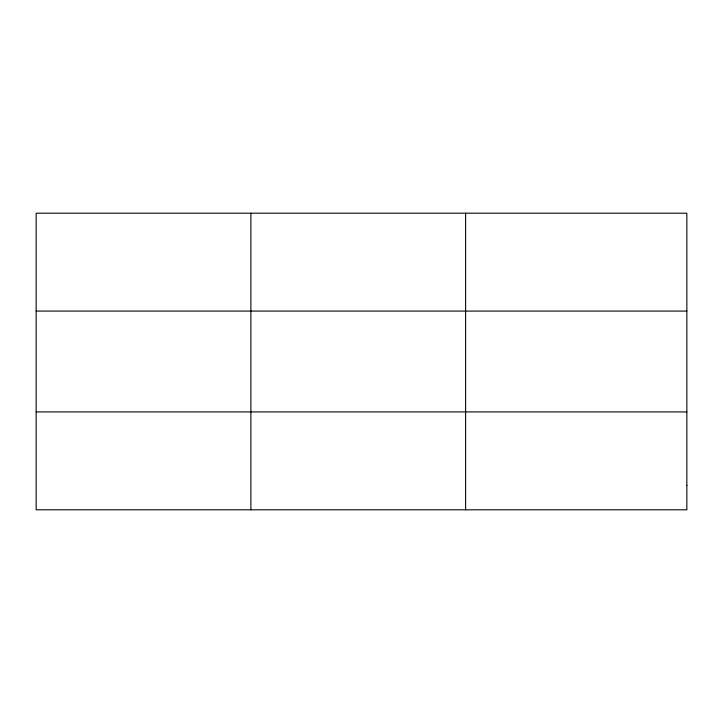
<?xml version="1.0" encoding="UTF-8"?>
<svg xmlns="http://www.w3.org/2000/svg" width="723" height="723" viewBox="0 0 723 723"><rect width="100%" height="100%" fill="white"/><g stroke="black" fill="none" stroke-linecap="round" stroke-linejoin="round"><path stroke-width="1.08" d="M250.881 213.195L250.881 509.805M465.612 213.195L465.612 509.805M36.15 311.08L686.85 311.08M36.15 411.92L686.85 411.92M686.85 485.332L686.85 509.805L36.15 509.805L36.15 213.195L686.85 213.195L686.85 485.332"/></g></svg>
